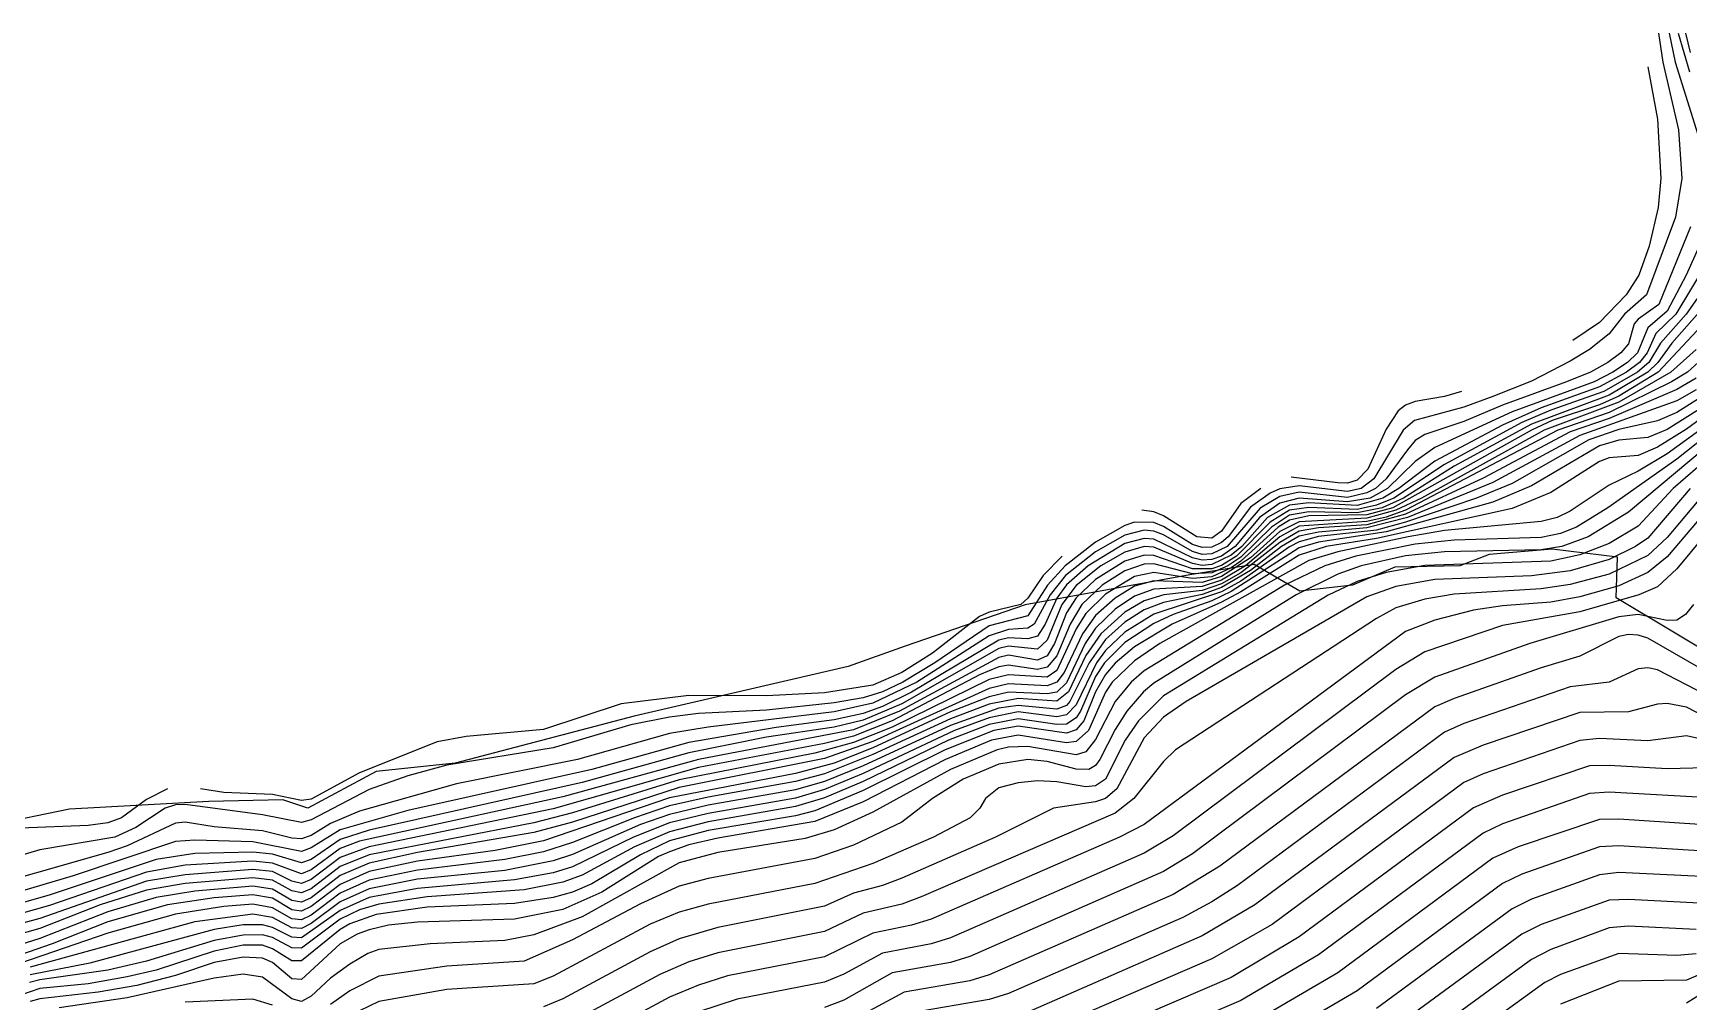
# Model space of a CAD drawing. Header units: metres. Extents: x -65 to 517, y -36 to 397.
# Drawn here: x 130.2 to 386.6, y 247.5 to 397.5 of the extents above; entities that cross this region are included whole.
import ezdxf

# ---------------------------------------------------------------- set-up
doc = ezdxf.new("R2010")
doc.units = ezdxf.units.M
for name, color, linetype in [('CONTOURS_1M', 3, 'Continuous'), ('CONTOURS_5M_INDEX', 4, 'Continuous'), ('SITE_BOUNDARY', 6, 'Continuous')]:
    doc.layers.add(name, color=color, linetype=linetype)

msp = doc.modelspace()

# ---------------------------------------------------------------- linework, layer by layer
at = {"layer": 'CONTOURS_1M'}
for points in [[(381.9, 397.49, 2), (382.57, 392.99, 2), (384.97, 382.49, 2), (385.49, 374.99, 2), (384.5, 368.99, 2), (380.01, 356.99, 2), (376.62, 353.99, 2), (374.22, 350.93, 2), (371.22, 348.48, 2), (368.22, 346.68, 2), (362.22, 343.62, 2), (356.22, 341.2, 2), (351.72, 339.55, 2), (344.11, 337.49, 2), (342.36, 335.99, 2), (337.81, 328.49, 2), (335.86, 326.99, 2), (333.72, 326.53, 2), (326.22, 327.4, 2), (323.22, 326.91, 2), (321.72, 326.25, 2), (318.72, 324.11, 2), (315.26, 319.49, 2), (314.22, 318.59, 2), (312.72, 317.87, 2), (311.22, 317.83, 2), (309.72, 318.33, 2), (305.22, 321.11, 2), (303.72, 321.69, 2), (300.72, 321.77, 2), (299.22, 321.25, 2), (294.72, 318.66, 2), (290, 314.99, 2), (287.26, 311.99, 2), (284.22, 307.28, 2), (278.22, 305.72, 2), (269.82, 299.99, 2), (264.85, 296.99, 2), (261.7, 295.49, 2), (258.72, 294.58, 2), (254.22, 293.78, 2), (243.72, 292.67, 2), (233.22, 292.12, 2), (228.72, 291.58, 2), (222.72, 290.37, 2), (210.72, 286.81, 2), (194.22, 284.13, 2), (188.22, 282.46, 2), (182.22, 280.35, 2), (173.22, 275.67, 2), (171.72, 275.24, 2), (165.72, 276.45, 2), (153.72, 278.05, 2), (152.22, 277.97, 2), (150.63, 277.49, 2), (146.07, 274.49, 2), (142.84, 272.99, 2), (131.22, 271.03, 2), (117.66, 266.99, 2)], [(383.53, 397.49, 3), (384.48, 392.99, 3), (388.25, 380.99, 3)], [(384.92, 397.49, 4), (386.68, 391.49, 4)], [(380.22, 392.28, 1), (381.72, 384.15, 1), (382.22, 374.99, 1), (381.81, 370.49, 1), (380.42, 364.49, 1), (378.83, 359.99, 1), (376.86, 356.99, 1), (372.72, 352.68, 1), (368.6, 349.87, 1)], [(386.86, 367.49, 3), (381.92, 355.49, 3), (378.72, 353.19, 3), (378.12, 352.49, 3), (377.22, 349.39, 3), (376.06, 347.99, 3), (374.04, 346.49, 3), (371.36, 344.99, 3), (367.64, 343.49, 3), (357.72, 339.87, 3), (351.72, 337.34, 3), (345.72, 335.36, 3), (344.22, 334.39, 3), (342.99, 332.99, 3), (339.69, 328.49, 3), (338.05, 326.99, 3), (336.72, 326.29, 3), (333.72, 325.6, 3), (326.22, 326.39, 3), (323.22, 325.72, 3), (320.22, 323.91, 3), (315.06, 317.99, 3), (312.72, 316.86, 3), (311.22, 316.78, 3), (309.72, 317.21, 3), (305.22, 319.82, 3), (303.72, 320.37, 3), (302.22, 320.53, 3), (299.22, 319.76, 3), (294.72, 317.15, 3), (290.06, 313.49, 3), (287.69, 310.49, 3), (285.18, 305.99, 3), (284.22, 305.35, 3), (281.22, 305.17, 3), (278.22, 304.14, 3), (267.01, 296.99, 3), (260.22, 293.74, 3), (254.22, 292.38, 3), (234.72, 290.04, 3), (228.72, 289.05, 3), (214.5, 284.99, 3), (195.72, 281.25, 3), (180.72, 277.01, 3), (176.22, 275.13, 3), (173.22, 273.26, 3), (171.72, 272.71, 3), (170.22, 272.81, 3), (165.72, 273.96, 3), (158.22, 274.6, 3), (153.72, 275.31, 3), (152.22, 275.17, 3), (144.72, 271.67, 3), (141.72, 270.63, 3), (119.22, 264.21, 3)], [(389.54, 367.49, 4), (386.16, 359.99, 4), (383.22, 354.43, 4), (380.22, 351.87, 4), (378.63, 347.99, 4), (377.07, 346.49, 4), (374.82, 344.99, 4), (371.91, 343.49, 4), (359.22, 338.86, 4), (347.22, 333.32, 4), (344.22, 331.17, 4), (339.89, 326.99, 4), (337.22, 325.49, 4), (333.72, 324.92, 4), (326.22, 325.49, 4), (323.22, 324.71, 4), (320.07, 322.49, 4), (316.3, 317.99, 4), (314.23, 316.49, 4), (312.72, 315.99, 4), (311.22, 315.89, 4), (309.72, 316.22, 4), (303.72, 319.12, 4), (302.22, 319.26, 4), (299.22, 318.44, 4), (293.56, 314.99, 4), (290.22, 312.06, 4), (288.72, 309.99, 4), (286.91, 305.99, 4), (285.72, 304.11, 4), (284.22, 303.68, 4), (281.22, 303.86, 4), (279.72, 303.5, 4), (266.22, 295.46, 4), (261.72, 293.23, 4), (258.72, 292.15, 4), (254.22, 291.14, 4), (245.22, 289.95, 4), (231.72, 287.64, 4), (216.72, 283.48, 4), (188.22, 277.13, 4), (177.72, 274.13, 4), (173.22, 271.32, 4), (171.72, 270.76, 4), (164.22, 272.25, 4), (155.22, 272.54, 4), (152.22, 272.3, 4), (136.35, 266.99, 4), (122.22, 262.8, 4)], [(390.41, 359.99, 6), (386.15, 353.99, 6), (382.21, 349.49, 6), (380.39, 346.49, 6), (378.64, 344.99, 6), (373.44, 341.99, 6), (365.22, 339.12, 6), (360.72, 337.19, 6), (348.72, 330.7, 6), (340.87, 325.49, 6), (338.22, 324.38, 6), (335.22, 323.74, 6), (327.72, 324.05, 6), (324.72, 323.6, 6), (321.72, 321.78, 6), (316.51, 316.49, 6), (314.22, 315.07, 6), (312.72, 314.55, 6), (309.72, 314.53, 6), (303.72, 316.6, 6), (302.22, 316.64, 6), (299.22, 315.72, 6), (294.72, 312.91, 6), (291.72, 310.07, 6), (290.22, 307.75, 6), (288.33, 302.99, 6), (287.22, 301.09, 6), (285.72, 300.38, 6), (281.22, 301.15, 6), (279.72, 300.83, 6), (264.36, 292.49, 6), (257.22, 289.63, 6), (233.22, 285.04, 6), (212.22, 279.23, 6), (180.72, 272.37, 6), (177.72, 271.24, 6), (173.22, 267.91, 6), (171.72, 267.33, 6), (167.22, 268.97, 6), (164.22, 269.26, 6), (153.72, 268.64, 6), (147.72, 267.58, 6), (132.72, 262.41, 6), (125.22, 260.31, 6)], [(390.55, 356.99, 7), (383.94, 349.49, 7), (381.77, 346.49, 7), (380.22, 345, 7), (374.22, 341.42, 7), (362.22, 336.94, 7), (350.22, 330.44, 7), (342.37, 325.49, 7), (339.07, 323.99, 7), (335.22, 323.22, 7), (327.72, 323.38, 7), (324.72, 322.83, 7), (321.95, 320.99, 7), (317.22, 316.33, 7), (315.21, 314.99, 7), (312.72, 313.93, 7), (309.72, 313.76, 7), (303.72, 315.3, 7), (302.22, 315.25, 7), (299.22, 314.22, 7), (295.72, 311.99, 7), (292.58, 308.99, 7), (290.77, 305.99, 7), (288.72, 301.06, 7), (287.22, 299.29, 7), (285.72, 298.95, 7), (281.22, 299.64, 7), (279.72, 299.38, 7), (276.72, 298.13, 7), (263.22, 290.98, 7), (257.22, 288.63, 7), (252.72, 287.47, 7), (233.22, 283.8, 7), (210.72, 277.4, 7), (182.22, 271.51, 7), (177.72, 269.84, 7), (173.22, 266.41, 7), (171.72, 265.8, 7), (170.22, 266.15, 7), (167.22, 267.65, 7), (164.22, 267.96, 7), (153.72, 267.18, 7), (147.72, 266.16, 7), (131.22, 260.41, 7), (123.72, 258.37, 7)], [(391.64, 355.49, 8), (381.81, 344.99, 8), (375.72, 341.27, 8), (372.72, 339.92, 8), (365.39, 337.49, 8), (362.22, 335.99, 8), (340.72, 323.99, 8), (336.72, 322.88, 8), (327.72, 322.73, 8), (324.72, 322.06, 8), (322.99, 320.99, 8), (317.22, 315.71, 8), (315.72, 314.69, 8), (312.72, 313.32, 8), (309.72, 313.05, 8), (303.72, 313.99, 8), (300.72, 313.37, 8), (296.22, 310.61, 8), (293.22, 307.63, 8), (291.72, 305.24, 8), (288.72, 298.81, 8), (287.22, 297.78, 8), (281.22, 298.12, 8), (278.22, 297.41, 8), (263.22, 290.04, 8), (257.22, 287.63, 8), (251.22, 285.99, 8), (230.22, 281.87, 8), (213.72, 276.75, 8), (207.72, 275.21, 8), (182.22, 270.26, 8), (177.72, 268.43, 8), (173.22, 264.99, 8), (171.72, 264.35, 8), (170.22, 264.66, 8), (167.22, 266.33, 8), (164.22, 266.69, 8), (153.72, 265.81, 8), (147.72, 264.76, 8), (140.58, 262.49, 8), (131.22, 258.85, 8), (120.72, 255.92, 8)], [(387.72, 348.49, 9), (383.78, 344.99, 9), (375.72, 340.36, 9), (364.17, 335.99, 9), (345.16, 325.49, 9), (341.22, 323.6, 9), (336.72, 322.36, 9), (326.22, 321.83, 9), (323.22, 320.33, 9), (318.72, 316.23, 9), (314.22, 313.33, 9), (311.22, 312.43, 9), (303.72, 312.68, 9), (300.72, 311.83, 9), (297.72, 310, 9), (294.72, 307.32, 9), (292.67, 304.49, 9), (289.85, 298.49, 9), (288.72, 296.98, 9), (287.22, 296.43, 9), (281.22, 296.71, 9), (278.22, 296.02, 9), (260.22, 287.79, 9), (252.72, 285.16, 9), (230.22, 280.69, 9), (213.72, 275.31, 9), (207.72, 273.69, 9), (189.72, 270.59, 9), (182.22, 268.98, 9), (177.72, 267.05, 9), (173.22, 263.61, 9), (171.72, 262.94, 9), (170.22, 263.2, 9), (167.22, 264.96, 9), (164.22, 265.42, 9), (155.22, 264.61, 9), (149.22, 263.67, 9), (141.72, 261.44, 9), (131.22, 257.3, 9), (120.72, 254.02, 9)], [(387.72, 344.07, 11), (384.72, 342.3, 11), (374.22, 337.8, 11), (368.22, 335.74, 11), (354.72, 328.57, 11), (342.72, 323, 11), (336.72, 321.37, 11), (329.22, 320.91, 11), (326.22, 320.36, 11), (323.22, 318.63, 11), (317.22, 313.91, 11), (314.22, 312.24, 11), (311.22, 311.2, 11), (305.26, 310.49, 11), (302.22, 309.56, 11), (299.22, 307.82, 11), (295.54, 304.49, 11), (293.22, 301.1, 11), (290.53, 295.49, 11), (288.72, 294.07, 11), (282.72, 294.44, 11), (278.22, 293.58, 11), (272.22, 291.31, 11), (260.22, 285.78, 11), (252.72, 282.81, 11), (248.22, 281.59, 11), (234.72, 279.19, 11), (228.72, 277.82, 11), (223.29, 275.99, 11), (213.72, 272.14, 11), (209.22, 270.72, 11), (203.22, 269.52, 11), (189.72, 267.88, 11), (182.22, 266.34, 11), (177.72, 264.33, 11), (173.22, 260.91, 11), (171.72, 260.2, 11), (170.22, 260.34, 11), (167.22, 262.05, 11), (164.22, 262.63, 11), (159.72, 262.25, 11), (152.22, 261.05, 11), (141.72, 258.12, 11), (128.22, 253.49, 11)], [(387.72, 342.27, 12), (384.72, 340.57, 12), (369.72, 335.17, 12), (356.22, 327.9, 12), (343.01, 322.49, 12), (336.72, 320.87, 12), (329.22, 320.22, 12), (326.22, 319.59, 12), (323.51, 317.99, 12), (318.72, 314.28, 12), (314.22, 311.64, 12), (311.22, 310.58, 12), (305.22, 309.34, 12), (302.22, 308.17, 12), (299.22, 306.28, 12), (296.22, 303.58, 12), (293.73, 299.99, 12), (290.73, 293.99, 12), (290.22, 293.4, 12), (288.72, 292.81, 12), (282.72, 293.4, 12), (279.72, 292.97, 12), (272.22, 290.27, 12), (258.72, 284.02, 12), (252.72, 281.62, 12), (248.22, 280.32, 12), (234.72, 277.93, 12), (228.72, 276.52, 12), (224.22, 274.93, 12), (213.72, 270.32, 12), (210.72, 269.3, 12), (203.22, 267.85, 12), (189.72, 266.48, 12), (182.22, 265, 12), (177.72, 262.99, 12), (173.22, 259.6, 12), (171.72, 258.85, 12), (170.22, 258.94, 12), (167.22, 260.53, 12), (164.22, 261.08, 12), (155.22, 259.86, 12), (129.72, 252.84, 12)], [(389.22, 341.57, 13), (384.72, 338.77, 13), (381.72, 337.48, 13), (375.72, 336.11, 13), (371.1, 334.49, 13), (359.22, 327.74, 13), (353.72, 325.49, 13), (342.72, 321.75, 13), (338.22, 320.55, 13), (329.22, 319.53, 13), (326.22, 318.72, 13), (324.72, 317.96, 13), (317.22, 312.63, 13), (314.22, 310.99, 13), (303.72, 307.51, 13), (299.22, 304.74, 13), (296.22, 301.91, 13), (294.83, 299.99, 13), (291.72, 293.49, 13), (290.22, 291.91, 13), (288.72, 291.62, 13), (282.72, 292.38, 13), (278.22, 291.49, 13), (272.86, 289.49, 13), (258.72, 282.86, 13), (252.72, 280.38, 13), (248.22, 279.04, 13), (234.72, 276.66, 13), (228.72, 275.19, 13), (223.13, 272.99, 13), (213.72, 268.41, 13), (210.72, 267.47, 13), (204.72, 266.36, 13), (189.72, 265.06, 13), (182.22, 263.63, 13), (177.72, 261.65, 13), (171.72, 257.42, 13), (170.22, 257.48, 13), (167.22, 258.99, 13), (165.72, 259.42, 13), (162.72, 259.39, 13), (158.22, 258.69, 13), (138.93, 253.49, 13), (129.72, 251.69, 13)], [(351.36, 341.99, 1), (348.72, 341.21, 1), (344.22, 340.44, 1), (342.72, 339.89, 1), (341.58, 338.99, 1), (339.72, 336.15, 1), (336.88, 329.99, 1), (335.22, 328.25, 1), (333.72, 327.8, 1), (332.22, 327.83, 1), (324.98, 328.75, 1)], [(389.22, 339.89, 14), (383.22, 336.12, 14), (380.22, 334.85, 14), (375.72, 334.45, 14), (372.72, 333.57, 14), (362.22, 327.4, 14), (356.22, 324.86, 14), (339.72, 320.26, 14), (329.22, 318.66, 14), (326.22, 317.77, 14), (315.72, 311.03, 14), (312.72, 309.58, 14), (306.72, 307.49, 14), (303.72, 306.09, 14), (299.22, 303.12, 14), (296.1, 299.99, 14), (294.72, 297.88, 14), (292.36, 292.49, 14), (291.72, 291.49, 14), (290.22, 290.51, 14), (288.72, 290.43, 14), (282.72, 291.33, 14), (278.22, 290.42, 14), (271.95, 287.99, 14), (258.72, 281.6, 14), (252.72, 279.08, 14), (248.22, 277.72, 14), (234.72, 275.37, 14), (228.72, 273.83, 14), (223.31, 271.49, 14), (215.22, 267.09, 14), (212.22, 266.01, 14), (206.22, 264.82, 14), (191.22, 263.77, 14), (183.72, 262.62, 14), (180.72, 261.72, 14), (177.72, 260.27, 14), (171.72, 255.82, 14), (170.22, 255.84, 14), (167.22, 257.43, 14), (165.72, 257.86, 14), (162.72, 257.83, 14), (158.22, 256.99, 14), (147.72, 253.78, 14), (141.72, 252.4, 14), (131.22, 250.9, 14), (129.59, 250.49, 14)], [(389.22, 336.67, 16), (383.22, 332.34, 16), (378.72, 329.68, 16), (374.22, 327.51, 16), (368.22, 323.49, 16), (366.21, 322.49, 16), (363.72, 321.88, 16), (348.72, 320.45, 16), (343.13, 319.49, 16), (332.22, 317.17, 16), (327.72, 315.81, 16), (304.65, 302.99, 16), (300.72, 300.29, 16), (297.29, 296.99, 16), (296.22, 295.43, 16), (293.6, 289.49, 16), (291.72, 287.78, 16), (290.22, 287.62, 16), (282.72, 288.79, 16), (278.58, 287.99, 16), (271.44, 284.99, 16), (258.72, 278.47, 16), (251.22, 275.39, 16), (236.22, 272.81, 16), (231.72, 271.78, 16), (228.72, 270.74, 16), (227.03, 269.99, 16), (218.22, 264.48, 16), (212.22, 261.8, 16), (204.72, 260.3, 16), (189.72, 259.84, 16), (185.22, 259.34, 16), (182.22, 258.65, 16), (180.36, 257.99, 16), (177.72, 256.48, 16), (171.72, 250.96, 16), (170.22, 251.07, 16), (167.22, 253.57, 16), (165.72, 254.24, 16), (162.72, 254.41, 16), (158.22, 253.56, 16), (152.22, 251.57, 16), (146.22, 250.04, 16), (140.22, 249, 16), (131.22, 247.94, 16), (129.72, 247.52, 16)], [(392.22, 337.48, 17), (384.72, 331.53, 17), (374.01, 323.99, 17), (369.16, 320.99, 17), (366.72, 320, 17), (363.72, 319.4, 17), (350.22, 318.98, 17), (344.22, 318.38, 17), (334.99, 316.49, 17), (330.19, 314.99, 17), (323.97, 311.99, 17), (302.22, 298.72, 17), (300.22, 296.99, 17), (297.75, 293.99, 17), (294.72, 288.11, 17), (293.22, 286.18, 17), (291.72, 285.75, 17), (284.22, 287.04, 17), (281.22, 286.9, 17), (279.47, 286.49, 17), (272.26, 283.49, 17), (260.22, 276.84, 17), (254.22, 274.12, 17), (249.72, 272.78, 17), (236.22, 270.59, 17), (230.22, 268.99, 17), (215.22, 260.63, 17), (207.72, 257.86, 17), (203.22, 256.98, 17), (191.64, 256.49, 17), (183.72, 255.58, 17), (182.03, 254.99, 17), (179.22, 253.34, 17), (176.22, 251.17, 17), (173.22, 248.39, 17), (171.72, 247.54, 17), (170.22, 247.94, 17), (165.72, 251.31, 17), (162.72, 251.76, 17), (158.22, 251.14, 17), (144.72, 248.11, 17), (134.22, 246.55, 17)], [(393.72, 337.07, 18), (377.22, 323.29, 18), (370.99, 319.49, 18), (366.93, 317.99, 18), (363.72, 317.5, 18), (348.72, 317.19, 18), (342.72, 316.56, 18), (335.84, 314.99, 18), (332.22, 313.73, 18), (325.78, 310.49, 18), (303.72, 296.82, 18), (302.15, 295.49, 18), (299.57, 292.49, 18), (297.72, 289.66, 18), (295.35, 284.99, 18), (294.72, 284.07, 18), (293.64, 283.49, 18), (291.72, 283.52, 18), (287.22, 284.69, 18), (284.22, 285.03, 18), (279.72, 284.31, 18), (274.19, 281.99, 18), (269.44, 278.99, 18), (264.72, 275.33, 18), (257.22, 271.75, 18), (251.22, 269.69, 18), (234.72, 266.61, 18), (230.22, 265.4, 18), (224.22, 262.69, 18), (213.72, 257.1, 18), (206.22, 253.81, 18), (194.22, 252.99, 18), (183.72, 251.49, 18), (179.22, 249.18, 18), (176.22, 247.07, 18)], [(393.72, 335.21, 19), (384.16, 326.99, 19), (378.72, 321.12, 19), (374.22, 318.44, 19), (369.72, 316.7, 19), (365.22, 315.75, 19), (345.72, 315.04, 19), (339.72, 313.95, 19), (335.22, 312.56, 19), (330.72, 310.45, 19), (305.22, 294.85, 19), (301.34, 290.99, 19), (299.31, 287.99, 19), (296.26, 281.99, 19), (294.72, 280.93, 19), (293.22, 280.76, 19), (288.72, 281.54, 19), (285.72, 281.7, 19), (282.72, 281.42, 19), (279.72, 280.65, 19), (277.68, 278.99, 19), (276.76, 277.49, 19), (275.26, 275.99, 19), (269.61, 272.99, 19), (260.22, 268.9, 19), (251.22, 265.8, 19), (234.72, 262.63, 19), (230.22, 261.36, 19), (225.72, 259.51, 19), (210.72, 251.49, 19), (207.72, 250.29, 19), (194.22, 249.39, 19), (183.72, 247.54, 19), (180.72, 246.11, 19)], [(390.85, 328.49, 21), (383.22, 319.37, 21), (380.22, 316.62, 21), (374.22, 313.69, 21), (368.22, 312.12, 21), (363.72, 311.45, 21), (350.22, 310.64, 21), (345.72, 309.84, 21), (341.22, 308.5, 21), (338.22, 306.87, 21), (307.1, 286.49, 21), (305.22, 284.71, 21), (300.64, 278.99, 21), (297.72, 276.69, 21), (267.72, 263.77, 21), (264.72, 262.62, 21), (258.72, 261.21, 21), (252.72, 258.4, 21), (236.22, 255.09, 21), (231.72, 253.67, 21), (227.22, 251.74, 21), (213.72, 244.47, 21)], [(393.48, 328.49, 22), (383.22, 316.42, 22), (380.22, 313.99, 22), (375.72, 311.93, 22), (369.72, 310.21, 22), (365.22, 309.38, 22), (357.72, 308.82, 22), (353.22, 308.16, 22), (347.22, 306.6, 22), (342.72, 304.86, 22), (302.22, 274.96, 22), (298.39, 272.99, 22), (269.22, 260.28, 22), (266.22, 259.35, 22), (260.22, 258.12, 22), (252.72, 254.46, 22), (237.72, 251.5, 22), (233.22, 250.09, 22), (228.72, 248.22, 22), (215.22, 240.96, 22)], [(396.29, 328.49, 23), (384.72, 314.53, 23), (381.72, 311.76, 23), (378.84, 310.49, 23), (369.72, 307.86, 23), (357.72, 305.74, 23), (345.72, 301.68, 23), (341.22, 298.97, 23), (306.72, 273.17, 23), (302.22, 270.51, 23), (272.22, 257.41, 23), (269.22, 256.47, 23), (261.72, 255.04, 23), (255.72, 251.75, 23), (252.72, 250.53, 23), (239.22, 247.9, 23), (233.22, 245.96, 23)], [(320.29, 326.99, 1), (317.22, 324.67, 1), (314.22, 320.37, 1), (312.72, 319.31, 1), (310.4, 319.49, 1), (305.22, 322.72, 1), (303.72, 323.35, 1), (301.87, 323.64, 1)], [(289.54, 316.49, 1), (286.57, 313.49, 1), (284.22, 310, 1), (283.12, 308.99, 1), (278.22, 307.84, 1), (276.72, 307.16, 1), (269.44, 301.49, 1), (264.7, 298.49, 1), (260.22, 296.55, 1), (252.72, 295.32, 1), (243.72, 294.86, 1), (231.72, 294.91, 1), (221.22, 293.61, 1), (209.22, 289.67, 1), (197.22, 288.6, 1), (192.72, 287.74, 1), (180.72, 282.96, 1), (173.22, 278.89, 1), (171.72, 278.67, 1), (167.22, 279.62, 1), (159.72, 279.89, 1), (156.08, 280.49, 1)], [(387.28, 308.99, 24), (386.07, 307.49, 24), (384.72, 306.61, 24), (383.22, 306.56, 24), (378.72, 307.47, 24), (375.72, 307.12, 24), (361.96, 302.99, 24), (347.22, 297.78, 24), (342.72, 295.05, 24), (309.72, 270.39, 24), (305.22, 267.67, 24), (275.22, 254.53, 24), (272.22, 253.6, 24), (263.22, 251.96, 24), (255.72, 247.76, 24), (252.72, 246.62, 24)], [(389.22, 295.05, 26), (381.72, 298.92, 26), (380.22, 299.22, 26), (378.72, 299.06, 26), (374.22, 296.97, 26), (368.22, 296.27, 26), (351.72, 290.59, 26), (348.72, 289.25, 26), (316.66, 265.49, 26), (312.72, 262.95, 26), (308.22, 260.54, 26), (281.22, 248.78, 26), (278.22, 247.86, 26), (266.22, 245.79, 26)], [(390.72, 290.77, 27), (386.22, 293.1, 27), (383.22, 293.67, 27), (381.72, 293.56, 27), (377.22, 292.38, 27), (369.72, 292.3, 27), (354.72, 287.25, 27), (350.22, 285.35, 27), (319.35, 262.49, 27), (311.22, 257.69, 27), (284.22, 245.9, 27)], [(389.22, 287.99, 28), (386.22, 288.7, 28), (380.22, 287.93, 28), (372.72, 288.28, 28), (369.72, 287.98, 28), (354.72, 282.82, 28), (351.72, 281.44, 28), (322.03, 259.49, 28), (312.72, 254.13, 28), (285.72, 242.51, 28)], [(389.22, 283.75, 29), (383.22, 283.56, 29), (374.22, 284.11, 29), (371.22, 284.01, 29), (357.72, 279.47, 29), (353.22, 277.54, 29), (326.22, 257.54, 29), (315.72, 251.27, 29), (288.72, 239.64, 29)], [(151, 280.49, 1), (147.72, 278.82, 1), (143.85, 275.99, 1), (141.72, 275.2, 1), (138.72, 274.79, 1), (128.22, 274.37, 1), (114.72, 270.67, 1), (101.22, 267.48, 1), (96.72, 265.85, 1), (90.72, 263.09, 1), (86.22, 260.7, 1), (81.72, 257.8, 1), (74.22, 251.98, 1), (67.37, 245.99, 1), (55.78, 233.99, 1), (50.64, 227.99, 1), (49.62, 226.49, 1), (44.58, 215.99, 1), (43.73, 212.99, 1), (42.72, 206.58, 1), (41.26, 202.49, 1), (39.72, 200.08, 1)], [(392.22, 274.67, 31), (375.72, 275.79, 31), (372.72, 275.72, 31), (360.14, 271.49, 31), (356.22, 269.72, 31), (332.22, 251.98, 31), (319.44, 244.49, 31)], [(390.72, 270.72, 32), (375.72, 271.67, 32), (372.72, 271.48, 32), (360.72, 267.26, 32), (357.72, 265.81, 32), (335.22, 249.21, 32), (321.72, 241.29, 32)], [(390.72, 266.77, 33), (375.72, 267.53, 33), (372.72, 267.16, 33), (362.22, 263.37, 33), (359.22, 261.9, 33), (338.22, 246.44, 33)], [(389.22, 262.73, 34), (377.22, 263.35, 34), (374.22, 263.22, 34), (363.72, 259.48, 34), (360.72, 257.99, 34), (341.22, 243.66, 34)], [(387.72, 254.9, 36), (384.72, 254.66, 36), (375.72, 254.96, 36), (366.72, 251.7, 36), (364.28, 250.49, 36), (347.22, 238.13, 36)], [(389.22, 252.14, 37), (386.22, 250.84, 37), (375.72, 250.71, 37), (366.72, 247.12, 37)], [(395.22, 252.86, 38), (386.22, 247.26, 38)], [(167.22, 246.98, 18), (164.22, 247.92, 18), (153.72, 247.44, 18)]]:
    msp.add_polyline3d(points, dxfattribs=at)
at = {"layer": 'CONTOURS_5M_INDEX'}
for points in [[(386.04, 397.49, 5), (386.81, 394.49, 5)], [(389.1, 361.49, 5), (384.57, 353.99, 5), (381.49, 350.99, 5), (380.12, 347.99, 5), (378.92, 346.49, 5), (376.92, 344.99, 5), (372.72, 342.7, 5), (363.72, 339.49, 5), (357.72, 336.78, 5), (347.22, 331.22, 5), (341.65, 326.99, 5), (339.2, 325.49, 5), (335.22, 324.34, 5), (327.72, 324.77, 5), (324.72, 324.4, 5), (321.35, 322.49, 5), (317.34, 317.99, 5), (315.72, 316.63, 5), (312.72, 315.22, 5), (311.22, 315.05, 5), (309.72, 315.34, 5), (303.72, 317.88, 5), (302.22, 317.98, 5), (299.22, 317.12, 5), (295.52, 314.99, 5), (291.72, 311.97, 5), (289.49, 308.99, 5), (287.22, 303.49, 5), (285.72, 302.08, 5), (281.22, 302.55, 5), (279.72, 302.2, 5), (264.72, 293.65, 5), (258.72, 291.09, 5), (254.22, 290, 5), (243.72, 288.45, 5), (231.72, 286.05, 5), (215.22, 281.47, 5), (182.22, 274.07, 5), (177.72, 272.65, 5), (173.22, 269.55, 5), (171.72, 268.99, 5), (167.22, 270.34, 5), (164.22, 270.67, 5), (155.22, 270.48, 5), (149.22, 269.55, 5), (132.65, 263.99, 5), (123.72, 261.49, 5)], [(389.22, 347.59, 10), (386.35, 344.99, 10), (383.87, 343.49, 10), (374.22, 338.73, 10), (366.29, 335.99, 10), (342.72, 323.61, 10), (339.72, 322.52, 10), (336.72, 321.87, 10), (326.22, 321.12, 10), (323.24, 319.49, 10), (317.94, 314.99, 10), (314.22, 312.79, 10), (311.22, 311.82, 10), (303.72, 311.39, 10), (300.72, 310.3, 10), (297.72, 308.29, 10), (294.72, 305.37, 10), (293.1, 302.99, 10), (290.22, 296.9, 10), (288.72, 295.44, 10), (287.22, 295.18, 10), (281.22, 295.44, 10), (278.22, 294.74, 10), (272.22, 292.38, 10), (260.22, 286.81, 10), (254.22, 284.47, 10), (248.22, 282.86, 10), (228.72, 279.09, 10), (209.22, 272.44, 10), (201.72, 270.92, 10), (189.72, 269.25, 10), (182.22, 267.67, 10), (177.72, 265.68, 10), (173.22, 262.25, 10), (171.72, 261.55, 10), (170.22, 261.76, 10), (167.22, 263.54, 10), (164.22, 264.08, 10), (158.22, 263.57, 10), (151, 262.49, 10), (141.72, 259.86, 10), (133.13, 256.49, 10), (120.72, 252.17, 10)], [(392.22, 340.53, 15), (386.22, 336.16, 15), (381.72, 333.37, 15), (378.72, 332.1, 15), (374.22, 331.7, 15), (372.72, 331.16, 15), (365.22, 326.35, 15), (359.22, 323.89, 15), (338.22, 319.26, 15), (330.4, 317.99, 15), (326.22, 316.64, 15), (317.22, 311, 15), (314.22, 309.37, 15), (306.55, 305.99, 15), (300.72, 302.46, 15), (297.72, 299.94, 15), (296.22, 298.17, 15), (294.72, 295.5, 15), (292.87, 290.99, 15), (291.72, 289.63, 15), (290.22, 289.11, 15), (282.72, 290.16, 15), (278.93, 289.49, 15), (271.41, 286.49, 15), (258.72, 280.19, 15), (251.22, 277.09, 15), (248.22, 276.31, 15), (234.72, 274.04, 15), (228.72, 272.41, 15), (224.22, 270.27, 15), (216.72, 265.78, 15), (213.72, 264.49, 15), (210.72, 263.64, 15), (204.72, 262.73, 15), (191.22, 262.13, 15), (183.31, 260.99, 15), (179.22, 259.56, 15), (177.72, 258.69, 15), (171.72, 253.82, 15), (170.22, 253.83, 15), (167.22, 255.72, 15), (165.72, 256.24, 15), (162.72, 256.25, 15), (158.22, 255.34, 15), (149.22, 252.41, 15), (144.72, 251.34, 15), (138.72, 250.3, 15), (131.22, 249.57, 15), (128.22, 248.53, 15)], [(386.78, 326.99, 20), (380.22, 319.3, 20), (378.32, 317.99, 20), (374.22, 315.97, 20), (368.22, 314.24, 20), (362.22, 313.47, 20), (347.22, 312.88, 20), (341.22, 311.79, 20), (336.72, 310.18, 20), (308.73, 293.99, 20), (305.22, 291.58, 20), (302.22, 288.38, 20), (298, 280.49, 20), (296.22, 278.96, 20), (294.72, 278.48, 20), (288.19, 277.49, 20), (279.21, 272.99, 20), (264.72, 266.65, 20), (261.72, 265.49, 20), (257.22, 264.3, 20), (252.72, 262.33, 20), (236.22, 259.02, 20), (230.22, 257.24, 20), (225.72, 255.25, 20), (212.22, 247.98, 20), (209.22, 246.73, 20)], [(394.68, 295.49, 25), (380.22, 303.79, 25), (378.72, 304.29, 25), (377.22, 304.38, 25), (375.72, 304.06, 25), (369.72, 301.02, 25), (363.72, 299.22, 25), (350.22, 294.48, 25), (347.22, 293.16, 25), (313.96, 268.49, 25), (306.72, 264.1, 25), (278.22, 251.65, 25), (275.22, 250.73, 25), (265.09, 248.99, 25), (254.22, 243.15, 25)], [(390.72, 279.03, 30), (374.22, 279.98, 30), (371.22, 279.74, 30), (357.72, 275.04, 30), (354.72, 273.63, 30), (329.22, 254.76, 30), (317.22, 247.71, 30), (291.72, 236.77, 30)], [(387.72, 258.7, 35), (377.22, 259.22, 35), (374.22, 258.93, 35), (365.22, 255.59, 35), (362.22, 254.07, 35), (344.22, 240.9, 35)]]:
    msp.add_polyline3d(points, dxfattribs=at)
at = {"layer": 'SITE_BOUNDARY'}
msp.add_polyline3d([(392.55, 299.72, 0), (375.31, 310.06, 0), (375.55, 316.36, 0), (365.4, 317.59, 0), (355.65, 316.77, 0), (351.14, 315.01, 0), (341.05, 314.82, 0), (334.47, 311.99, 0), (326.34, 311.06, 0), (319.28, 315.21, 0), (309.28, 313.62, 0), (283.82, 308.97, 0), (265.2, 302.54, 0), (256.38, 299.4, 0), (223.26, 291.71, 0), (195.53, 284.47, 0), (183.29, 283.15, 0), (172.73, 277.47, 0), (168.83, 278.77, 0), (157.38, 278.49, 0), (135.8, 277.3, 0), (123.72, 274.85, 0)], dxfattribs=at)

doc.saveas('drawing.dxf')
